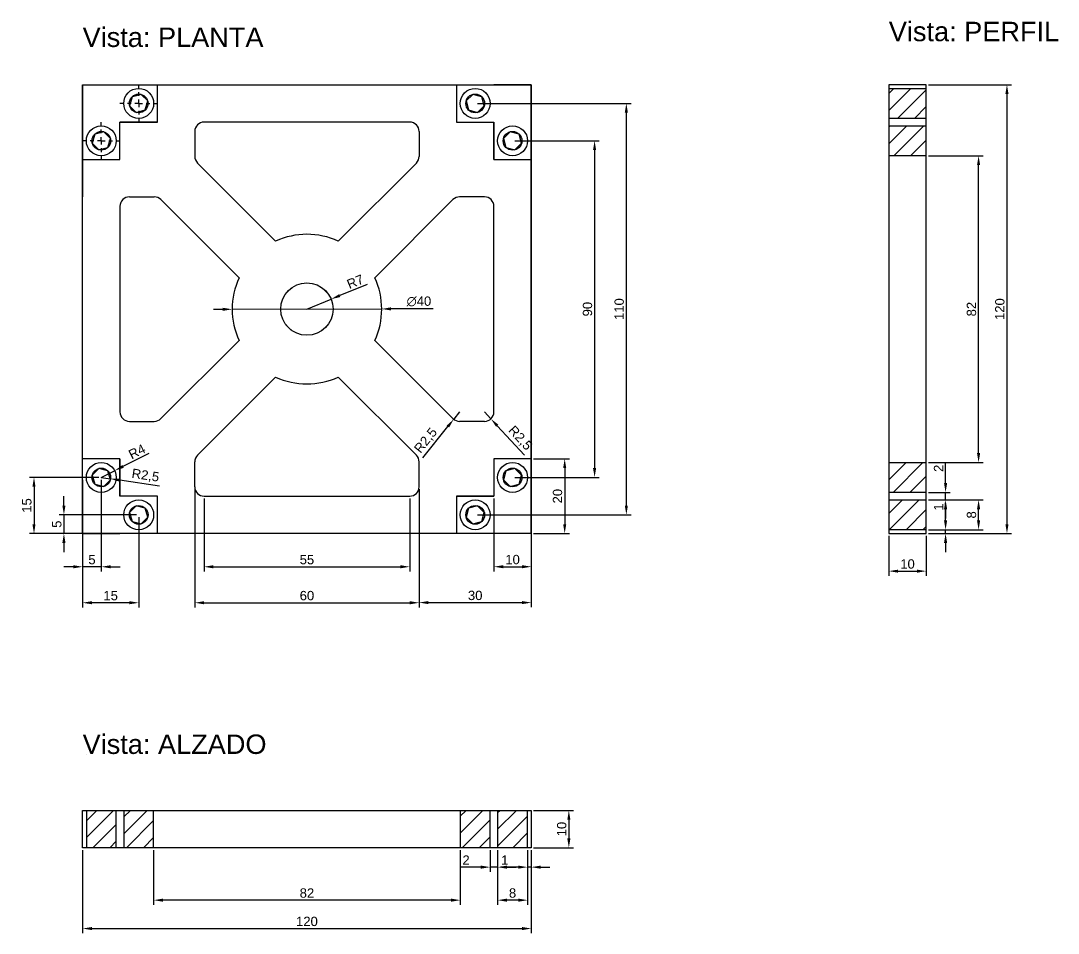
# Model space of a CAD drawing. Header units: millimetres. Extents: x 1471 to 2328, y 1965 to 2262.
# Drawn here: x 2050.3 to 2327.8, y 1995.3 to 2239.3 of the extents above; entities that cross this region are included whole.
import ezdxf

# ---------------------------------------------------------------- set-up
doc = ezdxf.new("R2010")
doc.units = ezdxf.units.MM
for name, color, linetype in [('BASE', 7, 'Continuous'), ('Cajetín', 7, 'Continuous'), ('COTA', 252, 'Continuous')]:
    doc.layers.add(name, color=color, linetype=linetype)
doc.styles.get("Standard").update_dxf_attribs({"font": 'arial.ttf'})
doc.dimstyles.new('ISO-25', dxfattribs={"dimtxt": 2.5, "dimasz": 2.5, "dimexe": 1.25, "dimexo": 0.625, "dimtad": 1, "dimtxsty": 'Standard', "dimcen": 2.5, "dimadec": 0, "dimazin": 0, "dimtfac": 1, "dimtmove": 0, "dimatfit": 3, "dimfxl": 1, "dimarcsym": 0})

# ---------------------------------------------------------------- blocks, each defined once
blk = doc.blocks.new('*D12')
at = {"layer": 'COTA', "color": 0, "lineweight": -2, "transparency": 16777216}
for p, q in [((2066.81, 2017.54), (2066.81, 1995.31)), ((2186.81, 2017.54), (2186.81, 1995.31)), ((2069.31, 1996.56), (2184.31, 1996.56))]:
    blk.add_line(p, q, dxfattribs=at)
at = {"layer": 'COTA', "color": 0, "transparency": 16777216}
for points in [[(2069.31, 1996.98), (2069.31, 1996.14), (2066.81, 1996.56)], [(2184.31, 1996.98), (2184.31, 1996.14), (2186.81, 1996.56)]]:
    blk.add_solid(points, dxfattribs=at)
at = {"layer": 'COTA', "color": 0, "transparency": 16777216, "insert": (2126.81, 1998.46), "char_height": 2.5, "attachment_point": 5}
blk.add_mtext('120', dxfattribs=at)
blk = doc.blocks.new('*D13')
at = {"layer": 'COTA', "color": 0, "lineweight": -2, "transparency": 16777216}
for p, q in [((2185.81, 2017.54), (2185.81, 2011.73)), ((2186.81, 2017.54), (2186.81, 2011.73)), ((2183.31, 2012.98), (2178.64, 2012.98)), ((2186.81, 2012.98), (2185.81, 2012.98)), ((2189.31, 2012.98), (2191.81, 2012.98))]:
    blk.add_line(p, q, dxfattribs=at)
at = {"layer": 'COTA', "color": 0, "transparency": 16777216}
for points in [[(2183.31, 2013.39), (2183.31, 2012.56), (2185.81, 2012.98)], [(2189.31, 2013.39), (2189.31, 2012.56), (2186.81, 2012.98)]]:
    blk.add_solid(points, dxfattribs=at)
at = {"layer": 'COTA', "color": 0, "transparency": 16777216, "insert": (2179.72, 2014.86), "char_height": 2.5, "attachment_point": 5}
blk.add_mtext('1', dxfattribs=at)
blk = doc.blocks.new('*D14')
at = {"layer": 'COTA', "color": 0, "lineweight": -2, "transparency": 16777216}
for p, q in [((2177.81, 2017.54), (2177.81, 2002.9)), ((2185.81, 2017.54), (2185.81, 2002.9)), ((2183.31, 2004.15), (2180.31, 2004.15))]:
    blk.add_line(p, q, dxfattribs=at)
at = {"layer": 'COTA', "color": 0, "transparency": 16777216}
for points in [[(2180.31, 2004.57), (2180.31, 2003.73), (2177.81, 2004.15)], [(2183.31, 2004.57), (2183.31, 2003.73), (2185.81, 2004.15)]]:
    blk.add_solid(points, dxfattribs=at)
at = {"layer": 'COTA', "color": 0, "transparency": 16777216, "insert": (2181.81, 2006.05), "char_height": 2.5, "attachment_point": 5}
blk.add_mtext('8', dxfattribs=at)
blk = doc.blocks.new('*D15')
at = {"layer": 'COTA', "color": 0, "lineweight": -2, "transparency": 16777216}
for p, q in [((2175.81, 2017.54), (2175.81, 2011.73)), ((2177.81, 2017.54), (2177.81, 2011.73)), ((2173.31, 2012.98), (2167.9, 2012.98)), ((2177.81, 2012.98), (2175.81, 2012.98)), ((2180.31, 2012.98), (2182.81, 2012.98))]:
    blk.add_line(p, q, dxfattribs=at)
at = {"layer": 'COTA', "color": 0, "transparency": 16777216}
for points in [[(2173.31, 2013.39), (2173.31, 2012.56), (2175.81, 2012.98)], [(2180.31, 2013.39), (2180.31, 2012.56), (2177.81, 2012.98)]]:
    blk.add_solid(points, dxfattribs=at)
at = {"layer": 'COTA', "color": 0, "transparency": 16777216, "insert": (2169.36, 2014.86), "char_height": 2.5, "attachment_point": 5}
blk.add_mtext('2', dxfattribs=at)
blk = doc.blocks.new('*D16')
at = {"layer": 'COTA', "color": 0, "lineweight": -2, "transparency": 16777216}
for p, q in [((2085.81, 2017.54), (2085.81, 2002.9)), ((2167.81, 2017.54), (2167.81, 2002.9)), ((2165.31, 2004.15), (2088.31, 2004.15))]:
    blk.add_line(p, q, dxfattribs=at)
at = {"layer": 'COTA', "color": 0, "transparency": 16777216}
for points in [[(2088.31, 2004.57), (2088.31, 2003.73), (2085.81, 2004.15)], [(2165.31, 2004.57), (2165.31, 2003.73), (2167.81, 2004.15)]]:
    blk.add_solid(points, dxfattribs=at)
at = {"layer": 'COTA', "color": 0, "transparency": 16777216, "insert": (2126.81, 2006.05), "char_height": 2.5, "attachment_point": 5}
blk.add_mtext('82', dxfattribs=at)
blk = doc.blocks.new('*D17')
at = {"layer": 'COTA', "color": 0, "lineweight": -2, "transparency": 16777216}
for p, q in [((2187.43, 2028.16), (2198.11, 2028.16)), ((2196.86, 2025.66), (2196.86, 2020.66)), ((2187.43, 2018.16), (2198.11, 2018.16))]:
    blk.add_line(p, q, dxfattribs=at)
at = {"layer": 'COTA', "color": 0, "transparency": 16777216}
for points in [[(2196.45, 2025.66), (2197.28, 2025.66), (2196.86, 2028.16)], [(2196.45, 2020.66), (2197.28, 2020.66), (2196.86, 2018.16)]]:
    blk.add_solid(points, dxfattribs=at)
at = {"layer": 'COTA', "color": 0, "transparency": 16777216, "insert": (2194.96, 2023.16), "char_height": 2.5, "attachment_point": 5, "rotation": 90}
blk.add_mtext('10', dxfattribs=at)
blk = doc.blocks.new('*D18')
at = {"layer": 'COTA', "color": 0, "lineweight": -2, "transparency": 16777216}
for p, q in [((2293.06, 2222.16), (2315.29, 2222.16)), ((2314.04, 2219.66), (2314.04, 2104.66)), ((2293.06, 2102.16), (2315.29, 2102.16))]:
    blk.add_line(p, q, dxfattribs=at)
at = {"layer": 'COTA', "color": 0, "transparency": 16777216}
for points in [[(2313.62, 2219.66), (2314.46, 2219.66), (2314.04, 2222.16)], [(2313.62, 2104.66), (2314.46, 2104.66), (2314.04, 2102.16)]]:
    blk.add_solid(points, dxfattribs=at)
at = {"layer": 'COTA', "color": 0, "transparency": 16777216, "insert": (2312.14, 2162.16), "char_height": 2.5, "attachment_point": 5, "rotation": 90}
blk.add_mtext('120', dxfattribs=at)
blk = doc.blocks.new('*D19')
at = {"layer": 'COTA', "color": 0, "lineweight": -2, "transparency": 16777216}
for p, q in [((2297.62, 2105.66), (2297.62, 2110.33)), ((2293.06, 2103.16), (2298.87, 2103.16)), ((2293.06, 2102.16), (2298.87, 2102.16)), ((2297.62, 2102.16), (2297.62, 2103.16)), ((2297.62, 2099.66), (2297.62, 2097.16))]:
    blk.add_line(p, q, dxfattribs=at)
at = {"layer": 'COTA', "color": 0, "transparency": 16777216}
for points in [[(2297.21, 2105.66), (2298.04, 2105.66), (2297.62, 2103.16)], [(2297.21, 2099.66), (2298.04, 2099.66), (2297.62, 2102.16)]]:
    blk.add_solid(points, dxfattribs=at)
at = {"layer": 'COTA', "color": 0, "transparency": 16777216, "insert": (2295.74, 2109.25), "char_height": 2.5, "attachment_point": 5, "rotation": 90}
blk.add_mtext('1', dxfattribs=at)
blk = doc.blocks.new('*D20')
at = {"layer": 'COTA', "color": 0, "lineweight": -2, "transparency": 16777216}
for p, q in [((2293.06, 2111.16), (2307.7, 2111.16)), ((2306.45, 2105.66), (2306.45, 2108.66)), ((2293.06, 2103.16), (2307.7, 2103.16))]:
    blk.add_line(p, q, dxfattribs=at)
at = {"layer": 'COTA', "color": 0, "transparency": 16777216}
for points in [[(2306.03, 2108.66), (2306.87, 2108.66), (2306.45, 2111.16)], [(2306.03, 2105.66), (2306.87, 2105.66), (2306.45, 2103.16)]]:
    blk.add_solid(points, dxfattribs=at)
at = {"layer": 'COTA', "color": 0, "transparency": 16777216, "insert": (2304.55, 2107.16), "char_height": 2.5, "attachment_point": 5, "rotation": 90}
blk.add_mtext('8', dxfattribs=at)
blk = doc.blocks.new('*D21')
at = {"layer": 'COTA', "color": 0, "lineweight": -2, "transparency": 16777216}
for p, q in [((2297.62, 2115.66), (2297.62, 2121.07)), ((2293.06, 2113.16), (2298.87, 2113.16)), ((2297.62, 2111.16), (2297.62, 2113.16)), ((2293.06, 2111.16), (2298.87, 2111.16)), ((2297.62, 2108.66), (2297.62, 2106.16))]:
    blk.add_line(p, q, dxfattribs=at)
at = {"layer": 'COTA', "color": 0, "transparency": 16777216}
for points in [[(2297.21, 2115.66), (2298.04, 2115.66), (2297.62, 2113.16)], [(2297.21, 2108.66), (2298.04, 2108.66), (2297.62, 2111.16)]]:
    blk.add_solid(points, dxfattribs=at)
at = {"layer": 'COTA', "color": 0, "transparency": 16777216, "insert": (2295.74, 2119.61), "char_height": 2.5, "attachment_point": 5, "rotation": 90}
blk.add_mtext('2', dxfattribs=at)
blk = doc.blocks.new('*D22')
at = {"layer": 'COTA', "color": 0, "lineweight": -2, "transparency": 16777216}
for p, q in [((2293.06, 2203.16), (2307.7, 2203.16)), ((2306.45, 2123.66), (2306.45, 2200.66)), ((2293.06, 2121.16), (2307.7, 2121.16))]:
    blk.add_line(p, q, dxfattribs=at)
at = {"layer": 'COTA', "color": 0, "transparency": 16777216}
for points in [[(2306.03, 2200.66), (2306.87, 2200.66), (2306.45, 2203.16)], [(2306.03, 2123.66), (2306.87, 2123.66), (2306.45, 2121.16)]]:
    blk.add_solid(points, dxfattribs=at)
at = {"layer": 'COTA', "color": 0, "transparency": 16777216, "insert": (2304.55, 2162.16), "char_height": 2.5, "attachment_point": 5, "rotation": 90}
blk.add_mtext('82', dxfattribs=at)
blk = doc.blocks.new('*D23')
at = {"layer": 'COTA', "color": 0, "lineweight": -2, "transparency": 16777216}
for p, q in [((2282.44, 2101.54), (2282.44, 2090.86)), ((2292.44, 2101.54), (2292.44, 2090.86)), ((2284.94, 2092.11), (2289.94, 2092.11))]:
    blk.add_line(p, q, dxfattribs=at)
at = {"layer": 'COTA', "color": 0, "transparency": 16777216}
for points in [[(2284.94, 2092.52), (2284.94, 2091.69), (2282.44, 2092.11)], [(2289.94, 2092.52), (2289.94, 2091.69), (2292.44, 2092.11)]]:
    blk.add_solid(points, dxfattribs=at)
at = {"layer": 'COTA', "color": 0, "transparency": 16777216, "insert": (2287.44, 2094.01), "char_height": 2.5, "attachment_point": 5}
blk.add_mtext('10', dxfattribs=at)
blk = doc.blocks.new('*D9')
at = {"layer": 'COTA', "color": 0, "lineweight": -2, "transparency": 16777216}
for p, q in [((2156.81, 2114.04), (2156.81, 2082.45)), ((2186.81, 2114.04), (2186.81, 2082.45)), ((2159.31, 2083.7), (2184.31, 2083.7))]:
    blk.add_line(p, q, dxfattribs=at)
at = {"layer": 'COTA', "color": 0, "transparency": 16777216}
for points in [[(2159.31, 2084.12), (2159.31, 2083.29), (2156.81, 2083.7)], [(2184.31, 2084.12), (2184.31, 2083.29), (2186.81, 2083.7)]]:
    blk.add_solid(points, dxfattribs=at)
at = {"layer": 'COTA', "color": 0, "transparency": 16777216, "insert": (2171.81, 2085.61), "char_height": 2.5, "attachment_point": 5}
blk.add_mtext('30', dxfattribs=at)
blk = doc.blocks.new('*D24')
at = {"layer": 'COTA', "color": 0, "lineweight": -2, "transparency": 16777216}
for p, q in [((2176.81, 2111.54), (2176.81, 2092.04)), ((2186.81, 2111.54), (2186.81, 2092.04)), ((2179.31, 2093.29), (2184.31, 2093.29))]:
    blk.add_line(p, q, dxfattribs=at)
at = {"layer": 'COTA', "color": 0, "transparency": 16777216}
for points in [[(2179.31, 2093.71), (2179.31, 2092.88), (2176.81, 2093.29)], [(2184.31, 2093.71), (2184.31, 2092.88), (2186.81, 2093.29)]]:
    blk.add_solid(points, dxfattribs=at)
at = {"layer": 'COTA', "color": 0, "transparency": 16777216, "insert": (2181.81, 2095.2), "char_height": 2.5, "attachment_point": 5}
blk.add_mtext('10', dxfattribs=at)
blk = doc.blocks.new('*D25')
at = {"layer": 'COTA', "color": 0, "lineweight": -2, "transparency": 16777216}
for p, q in [((2096.81, 2114.04), (2096.81, 2082.41)), ((2156.81, 2114.04), (2156.81, 2082.41)), ((2099.31, 2083.66), (2154.31, 2083.66))]:
    blk.add_line(p, q, dxfattribs=at)
at = {"layer": 'COTA', "color": 0, "transparency": 16777216}
for points in [[(2099.31, 2084.08), (2099.31, 2083.25), (2096.81, 2083.66)], [(2154.31, 2084.08), (2154.31, 2083.25), (2156.81, 2083.66)]]:
    blk.add_solid(points, dxfattribs=at)
at = {"layer": 'COTA', "color": 0, "transparency": 16777216, "insert": (2126.81, 2085.56), "char_height": 2.5, "attachment_point": 5}
blk.add_mtext('60', dxfattribs=at)
blk = doc.blocks.new('*D26')
at = {"layer": 'COTA', "color": 0, "lineweight": -2, "transparency": 16777216}
for p, q in [((2099.31, 2111.54), (2099.31, 2092.03)), ((2154.31, 2111.54), (2154.31, 2092.03)), ((2101.81, 2093.28), (2151.81, 2093.28))]:
    blk.add_line(p, q, dxfattribs=at)
at = {"layer": 'COTA', "color": 0, "transparency": 16777216}
for points in [[(2101.81, 2093.7), (2101.81, 2092.86), (2099.31, 2093.28)], [(2151.81, 2093.7), (2151.81, 2092.86), (2154.31, 2093.28)]]:
    blk.add_solid(points, dxfattribs=at)
at = {"layer": 'COTA', "color": 0, "transparency": 16777216, "insert": (2126.81, 2095.18), "char_height": 2.5, "attachment_point": 5}
blk.add_mtext('55', dxfattribs=at)
blk = doc.blocks.new('*D27')
at = {"layer": 'COTA', "color": 0, "lineweight": -2, "transparency": 16777216}
for p, q in [((2167.64, 2134.66), (2166.07, 2132.72)), ((2157.78, 2122.43), (2164.5, 2130.77))]:
    blk.add_line(p, q, dxfattribs=at)
at = {"layer": 'COTA', "color": 0, "transparency": 16777216}
blk.add_solid([(2164.18, 2131.03), (2164.83, 2130.51), (2166.07, 2132.72)], dxfattribs=at)
at = {"layer": 'COTA', "color": 0, "transparency": 16777216, "insert": (2158.7, 2126.96), "char_height": 2.5, "attachment_point": 5, "rotation": 51.1242}
blk.add_mtext('R2,5', dxfattribs=at)
blk = doc.blocks.new('*D28')
at = {"layer": 'COTA', "color": 0, "lineweight": -2, "transparency": 16777216}
for p, q in [((2142.88, 2168.78), (2135.59, 2165.78)), ((2126.81, 2162.16), (2133.28, 2164.83))]:
    blk.add_line(p, q, dxfattribs=at)
at = {"layer": 'COTA', "color": 0, "transparency": 16777216}
blk.add_solid([(2135.43, 2166.17), (2135.75, 2165.39), (2133.28, 2164.83)], dxfattribs=at)
at = {"layer": 'COTA', "color": 0, "transparency": 16777216, "insert": (2139.73, 2169.51), "char_height": 2.5, "attachment_point": 5, "rotation": 22.3891}
blk.add_mtext('R7', dxfattribs=at)
blk = doc.blocks.new('*D29')
at = {"layer": 'COTA', "color": 0, "lineweight": -2, "transparency": 16777216}
for p, q in [((2104.31, 2162.1), (2101.81, 2162.1)), ((2106.81, 2162.11), (2146.81, 2162.21)), ((2160.53, 2162.25), (2149.31, 2162.22))]:
    blk.add_line(p, q, dxfattribs=at)
at = {"layer": 'COTA', "color": 0, "transparency": 16777216}
for points in [[(2104.31, 2162.52), (2104.31, 2161.69), (2106.81, 2162.11)], [(2149.31, 2162.64), (2149.31, 2161.8), (2146.81, 2162.21)]]:
    blk.add_solid(points, dxfattribs=at)
at = {"layer": 'COTA', "color": 0, "transparency": 16777216, "insert": (2156.76, 2164.21), "char_height": 2.5, "attachment_point": 5, "rotation": 0.1497}
blk.add_mtext('∅40', dxfattribs=at)
blk = doc.blocks.new('*D10')
at = {"layer": 'COTA', "color": 0, "lineweight": -2, "transparency": 16777216}
for p, q in [((2084.54, 2123.6), (2077.61, 2120.09)), ((2071.81, 2117.16), (2075.38, 2118.97))]:
    blk.add_line(p, q, dxfattribs=at)
at = {"layer": 'COTA', "color": 0, "transparency": 16777216}
blk.add_solid([(2077.42, 2120.47), (2077.8, 2119.72), (2075.38, 2118.97)], dxfattribs=at)
at = {"layer": 'COTA', "color": 0, "transparency": 16777216, "insert": (2081.35, 2124.08), "char_height": 2.5, "attachment_point": 5, "rotation": 26.8215}
blk.add_mtext('R4', dxfattribs=at)
blk = doc.blocks.new('*D11')
at = {"layer": 'COTA', "color": 0, "lineweight": -2, "transparency": 16777216}
for p, q in [((2071.81, 2117.16), (2074.28, 2116.79)), ((2087.35, 2114.86), (2076.76, 2116.43))]:
    blk.add_line(p, q, dxfattribs=at)
at = {"layer": 'COTA', "color": 0, "transparency": 16777216}
blk.add_solid([(2076.82, 2116.84), (2076.69, 2116.02), (2074.28, 2116.79)], dxfattribs=at)
at = {"layer": 'COTA', "color": 0, "transparency": 16777216, "insert": (2083.6, 2117.56), "char_height": 2.5, "attachment_point": 5, "rotation": 351.5618}
blk.add_mtext('R2,5', dxfattribs=at)
blk = doc.blocks.new('*D30')
at = {"layer": 'COTA', "color": 0, "lineweight": -2, "transparency": 16777216}
for p, q in [((2174.31, 2134.66), (2176.01, 2132.83)), ((2184.98, 2123.13), (2177.71, 2130.99))]:
    blk.add_line(p, q, dxfattribs=at)
at = {"layer": 'COTA', "color": 0, "transparency": 16777216}
blk.add_solid([(2178.01, 2131.27), (2177.4, 2130.71), (2176.01, 2132.83)], dxfattribs=at)
at = {"layer": 'COTA', "color": 0, "transparency": 16777216, "insert": (2183.75, 2127.59), "char_height": 2.5, "attachment_point": 5, "rotation": 312.7867}
blk.add_mtext('R2,5', dxfattribs=at)
blk = doc.blocks.new('*D31')
at = {"layer": 'COTA', "color": 0, "lineweight": -2, "transparency": 16777216}
for p, q in [((2066.81, 2106.54), (2066.81, 2082.41)), ((2081.81, 2106.54), (2081.81, 2082.41)), ((2079.31, 2083.66), (2069.31, 2083.66))]:
    blk.add_line(p, q, dxfattribs=at)
at = {"layer": 'COTA', "color": 0, "transparency": 16777216}
for points in [[(2069.31, 2084.08), (2069.31, 2083.25), (2066.81, 2083.66)], [(2079.31, 2084.08), (2079.31, 2083.25), (2081.81, 2083.66)]]:
    blk.add_solid(points, dxfattribs=at)
at = {"layer": 'COTA', "color": 0, "transparency": 16777216, "insert": (2074.31, 2085.56), "char_height": 2.5, "attachment_point": 5}
blk.add_mtext('15', dxfattribs=at)
blk = doc.blocks.new('*D32')
at = {"layer": 'COTA', "color": 0, "lineweight": -2, "transparency": 16777216}
for p, q in [((2066.81, 2116.54), (2066.81, 2092.03)), ((2071.81, 2116.54), (2071.81, 2092.03)), ((2064.31, 2093.28), (2061.81, 2093.28)), ((2071.81, 2093.28), (2066.81, 2093.28)), ((2074.31, 2093.28), (2076.81, 2093.28))]:
    blk.add_line(p, q, dxfattribs=at)
at = {"layer": 'COTA', "color": 0, "transparency": 16777216}
for points in [[(2064.31, 2093.7), (2064.31, 2092.86), (2066.81, 2093.28)], [(2074.31, 2093.7), (2074.31, 2092.86), (2071.81, 2093.28)]]:
    blk.add_solid(points, dxfattribs=at)
at = {"layer": 'COTA', "color": 0, "transparency": 16777216, "insert": (2069.31, 2095.18), "char_height": 2.5, "attachment_point": 5}
blk.add_mtext('5', dxfattribs=at)
blk = doc.blocks.new('*D33')
at = {"layer": 'COTA', "color": 0, "lineweight": -2, "transparency": 16777216}
for p, q in [((2071.18, 2117.16), (2052.56, 2117.16)), ((2053.81, 2114.66), (2053.81, 2104.66)), ((2071.18, 2102.16), (2052.56, 2102.16))]:
    blk.add_line(p, q, dxfattribs=at)
at = {"layer": 'COTA', "color": 0, "transparency": 16777216}
for points in [[(2053.39, 2114.66), (2054.22, 2114.66), (2053.81, 2117.16)], [(2053.39, 2104.66), (2054.22, 2104.66), (2053.81, 2102.16)]]:
    blk.add_solid(points, dxfattribs=at)
at = {"layer": 'COTA', "color": 0, "transparency": 16777216, "insert": (2051.9, 2109.66), "char_height": 2.5, "attachment_point": 5, "rotation": 90}
blk.add_mtext('15', dxfattribs=at)
blk = doc.blocks.new('*D34')
at = {"layer": 'COTA', "color": 0, "lineweight": -2, "transparency": 16777216}
for p, q in [((2061.81, 2109.66), (2061.81, 2112.16)), ((2081.18, 2107.16), (2060.56, 2107.16)), ((2061.81, 2107.16), (2061.81, 2102.16)), ((2081.18, 2102.16), (2060.56, 2102.16)), ((2061.81, 2099.66), (2061.81, 2097.16))]:
    blk.add_line(p, q, dxfattribs=at)
at = {"layer": 'COTA', "color": 0, "transparency": 16777216}
for points in [[(2061.39, 2109.66), (2062.23, 2109.66), (2061.81, 2107.16)], [(2061.39, 2099.66), (2062.23, 2099.66), (2061.81, 2102.16)]]:
    blk.add_solid(points, dxfattribs=at)
at = {"layer": 'COTA', "color": 0, "transparency": 16777216, "insert": (2059.91, 2104.66), "char_height": 2.5, "attachment_point": 5, "rotation": 90}
blk.add_mtext('5', dxfattribs=at)
blk = doc.blocks.new('*D35')
at = {"layer": 'COTA', "color": 0, "lineweight": -2, "transparency": 16777216}
for p, q in [((2172.43, 2217.16), (2213.49, 2217.16)), ((2212.24, 2109.66), (2212.24, 2214.66)), ((2172.43, 2107.16), (2213.49, 2107.16))]:
    blk.add_line(p, q, dxfattribs=at)
at = {"layer": 'COTA', "color": 0, "transparency": 16777216}
for points in [[(2211.82, 2214.66), (2212.65, 2214.66), (2212.24, 2217.16)], [(2211.82, 2109.66), (2212.65, 2109.66), (2212.24, 2107.16)]]:
    blk.add_solid(points, dxfattribs=at)
at = {"layer": 'COTA', "color": 0, "transparency": 16777216, "insert": (2210.33, 2162.16), "char_height": 2.5, "attachment_point": 5, "rotation": 90}
blk.add_mtext('110', dxfattribs=at)
blk = doc.blocks.new('*D36')
at = {"layer": 'COTA', "color": 0, "lineweight": -2, "transparency": 16777216}
for p, q in [((2182.43, 2207.16), (2205, 2207.16)), ((2203.75, 2204.66), (2203.75, 2119.66)), ((2182.43, 2117.16), (2205, 2117.16))]:
    blk.add_line(p, q, dxfattribs=at)
at = {"layer": 'COTA', "color": 0, "transparency": 16777216}
for points in [[(2203.33, 2204.66), (2204.16, 2204.66), (2203.75, 2207.16)], [(2203.33, 2119.66), (2204.16, 2119.66), (2203.75, 2117.16)]]:
    blk.add_solid(points, dxfattribs=at)
at = {"layer": 'COTA', "color": 0, "transparency": 16777216, "insert": (2201.85, 2162.16), "char_height": 2.5, "attachment_point": 5, "rotation": 90}
blk.add_mtext('90', dxfattribs=at)
blk = doc.blocks.new('*D37')
at = {"layer": 'COTA', "color": 0, "lineweight": -2, "transparency": 16777216}
for p, q in [((2187.43, 2122.16), (2197, 2122.16)), ((2195.75, 2119.66), (2195.75, 2104.66)), ((2187.43, 2102.16), (2197, 2102.16))]:
    blk.add_line(p, q, dxfattribs=at)
at = {"layer": 'COTA', "color": 0, "transparency": 16777216}
for points in [[(2195.33, 2119.66), (2196.16, 2119.66), (2195.75, 2122.16)], [(2195.33, 2104.66), (2196.16, 2104.66), (2195.75, 2102.16)]]:
    blk.add_solid(points, dxfattribs=at)
at = {"layer": 'COTA', "color": 0, "transparency": 16777216, "insert": (2193.84, 2112.16), "char_height": 2.5, "attachment_point": 5, "rotation": 90}
blk.add_mtext('20', dxfattribs=at)

msp = doc.modelspace()

# ---------------------------------------------------------------- hatches: boundary and pattern name
h = msp.add_hatch()
h.set_pattern_fill('ANSI31', color=9)
h.set_pattern_definition([(45, (564.2665, 3.2163), (-2.245064, 2.245064), [])])
h.paths.add_polyline_path([(2292.437, 2221.161), (2282.437, 2221.161), (2282.437, 2213.161), (2292.437, 2213.161)])
h.paths.add_polyline_path([(2292.437, 2211.161), (2282.437, 2211.161), (2282.437, 2203.161), (2292.437, 2203.161)])
h.paths.add_polyline_path([(2292.437, 2121.161), (2282.437, 2121.161), (2282.437, 2113.161), (2292.437, 2113.161)])
h.paths.add_polyline_path([(2292.437, 2111.161), (2282.437, 2111.161), (2282.437, 2103.161), (2292.437, 2103.161)])
h = msp.add_hatch()
h.set_pattern_fill('ANSI31', color=9)
h.set_pattern_definition([(45, (544.0602, 3.2163), (-2.245064, 2.245064), [])])
h.paths.add_polyline_path([(2075.809, 2028.161), (2067.809, 2028.161), (2067.809, 2018.161), (2075.809, 2018.161)])
h.paths.add_polyline_path([(2085.809, 2028.161), (2077.809, 2028.161), (2077.809, 2018.161), (2085.809, 2018.161)])
h.paths.add_polyline_path([(2175.809, 2028.161), (2167.809, 2028.161), (2167.809, 2018.161), (2175.809, 2018.161)])
h.paths.add_polyline_path([(2185.809, 2028.161), (2177.809, 2028.161), (2177.809, 2018.161), (2185.809, 2018.161)])

# ---------------------------------------------------------------- linework, layer by layer
for p, q in [((2282.437, 2222.161), (2282.437, 2102.161)), ((2292.437, 2222.161), (2282.437, 2222.161)), ((2292.437, 2102.161), (2292.437, 2222.161)), ((2186.809, 2112.161), (2186.809, 2102.161)), ((2282.437, 2102.161), (2292.437, 2102.161)), ((2067.809, 2043.161), (2067.809, 2043.161)), ((2066.809, 2028.161), (2186.809, 2028.161)), ((2066.809, 2018.161), (2066.809, 2028.161)), ((2186.809, 2028.161), (2186.809, 2018.161)), ((2186.809, 2018.161), (2066.809, 2018.161))]:
    msp.add_line(p, q)
for points in [[(2282.437, 2221.161), (2292.437, 2221.161)], [(2292.437, 2213.161), (2282.437, 2213.161)], [(2282.437, 2211.161), (2292.437, 2211.161)], [(2292.437, 2203.161), (2282.437, 2203.161)], [(2282.437, 2121.161), (2292.437, 2121.161)], [(2292.437, 2113.161), (2282.437, 2113.161)], [(2282.437, 2111.161), (2292.437, 2111.161)], [(2292.437, 2103.161), (2282.437, 2103.161)], [(2067.809, 2028.161), (2067.809, 2018.161)], [(2075.809, 2018.161), (2075.809, 2028.161)], [(2077.809, 2028.161), (2077.809, 2018.161)], [(2085.809, 2018.161), (2085.809, 2028.161)], [(2167.809, 2028.161), (2167.809, 2018.161)], [(2175.809, 2018.161), (2175.809, 2028.161)], [(2177.809, 2028.161), (2177.809, 2018.161)], [(2185.809, 2018.161), (2185.809, 2028.161)]]:
    msp.add_lwpolyline(points)
at = {"layer": 'BASE'}
for p, q in [((2066.809, 2222.161), (2066.809, 2202.161)), ((2066.809, 2222.161), (2066.809, 2202.161)), ((2066.809, 2222.161), (2086.809, 2222.161)), ((2086.809, 2212.161), (2086.809, 2222.161)), ((2166.809, 2222.161), (2166.809, 2212.161)), ((2186.809, 2102.161), (2186.809, 2222.161)), ((2186.809, 2222.161), (2186.809, 2202.161)), ((2076.809, 2202.161), (2076.809, 2212.161)), ((2076.809, 2212.161), (2086.809, 2212.161)), ((2086.809, 2212.161), (2076.809, 2212.161)), ((2086.809, 2212.161), (2076.809, 2212.161)), ((2166.809, 2212.161), (2176.809, 2212.161)), ((2176.809, 2212.161), (2176.809, 2202.161)), ((2176.809, 2202.161), (2176.809, 2212.161)), ((2176.809, 2202.161), (2176.809, 2212.161)), ((2096.809, 2209.661), (2096.809, 2202.991)), ((2156.809, 2209.661), (2156.809, 2202.991)), ((2066.809, 2202.161), (2066.809, 2192.161)), ((2066.809, 2202.161), (2076.809, 2202.161)), ((2118.439, 2180.326), (2097.541, 2201.224)), ((2135.179, 2180.326), (2156.077, 2201.224)), ((2176.809, 2202.161), (2186.809, 2202.161)), ((2079.309, 2192.161), (2085.979, 2192.161)), ((2087.747, 2191.429), (2108.645, 2170.531)), ((2144.974, 2170.531), (2165.871, 2191.429)), ((2174.309, 2192.161), (2167.639, 2192.161)), ((2126.809, 2182.161), (2126.809, 2182.161)), ((2121.193, 2166.339), (2122.631, 2167.778)), ((2132.425, 2166.339), (2130.987, 2167.778)), ((2121.193, 2157.983), (2122.631, 2156.545)), ((2130.987, 2156.545), (2132.425, 2157.983)), ((2087.747, 2132.894), (2108.645, 2153.791)), ((2165.871, 2132.894), (2144.974, 2153.791)), ((2097.541, 2123.099), (2118.439, 2143.997)), ((2135.179, 2143.997), (2156.077, 2123.099)), ((2079.309, 2132.161), (2085.979, 2132.161)), ((2174.309, 2132.161), (2167.639, 2132.161)), ((2076.809, 2122.161), (2066.809, 2122.161)), ((2066.809, 2102.161), (2066.809, 2122.161)), ((2076.809, 2112.161), (2076.809, 2122.161)), ((2076.809, 2122.161), (2076.809, 2112.161)), ((2076.809, 2122.161), (2076.809, 2112.161)), ((2096.809, 2114.661), (2096.809, 2121.331)), ((2156.809, 2114.661), (2156.809, 2121.331)), ((2186.809, 2122.161), (2176.809, 2122.161)), ((2176.809, 2122.161), (2176.809, 2112.161)), ((2186.809, 2102.161), (2186.809, 2122.161)), ((2086.809, 2112.161), (2076.809, 2112.161)), ((2086.809, 2102.161), (2086.809, 2112.161)), ((2176.809, 2112.161), (2166.809, 2112.161)), ((2166.809, 2112.161), (2166.809, 2102.161)), ((2166.809, 2112.161), (2176.809, 2112.161)), ((2166.809, 2112.161), (2176.809, 2112.161))]:
    msp.add_line(p, q, dxfattribs=at)
for points in [[(2066.809, 2222.161), (2186.809, 2222.161), (2186.809, 2102.161), (2066.809, 2102.161)], [(2083.577, 2215.394), (2084.224, 2217.808), (2082.456, 2219.576), (2080.041, 2218.929), (2079.394, 2216.514), (2081.162, 2214.746)], [(2170.041, 2215.394), (2172.456, 2214.746), (2174.224, 2216.514), (2173.577, 2218.929), (2171.162, 2219.576), (2169.394, 2217.808)], [(2073.577, 2205.394), (2074.224, 2207.808), (2072.456, 2209.576), (2070.041, 2208.929), (2069.394, 2206.514), (2071.162, 2204.746)], [(2180.041, 2205.394), (2182.456, 2204.746), (2184.224, 2206.514), (2183.577, 2208.929), (2181.162, 2209.576), (2179.394, 2207.808)], [(2073.577, 2118.929), (2071.162, 2119.576), (2069.394, 2117.808), (2070.041, 2115.394), (2072.456, 2114.746), (2074.224, 2116.514)], [(2180.041, 2118.929), (2179.394, 2116.514), (2181.162, 2114.746), (2183.577, 2115.394), (2184.224, 2117.808), (2182.456, 2119.576)], [(2083.577, 2108.929), (2081.162, 2109.576), (2079.394, 2107.808), (2080.041, 2105.394), (2082.456, 2104.746), (2084.224, 2106.514)], [(2170.041, 2108.929), (2169.394, 2106.514), (2171.162, 2104.746), (2173.577, 2105.394), (2174.224, 2107.808), (2172.456, 2109.576)]]:
    msp.add_lwpolyline(points, close=True, dxfattribs=at)
for points in [[(2186.809, 2212.161), (2186.809, 2222.161), (2176.809, 2222.161)], [(2154.309, 2212.161), (2099.309, 2212.161)], [(2076.809, 2189.661), (2076.809, 2134.661)], [(2176.809, 2134.661), (2176.809, 2189.661)], [(2066.809, 2112.161), (2066.809, 2102.161), (2076.809, 2102.161)], [(2099.309, 2112.161), (2154.309, 2112.161)]]:
    msp.add_lwpolyline(points, dxfattribs=at)
for centre, radius in [((2081.809, 2217.161), 4), ((2171.809, 2217.161), 4), ((2081.809, 2217.161), 2.5), ((2171.809, 2217.161), 2.5), ((2071.809, 2207.161), 4), ((2071.809, 2207.161), 2.5), ((2181.809, 2207.161), 4), ((2181.809, 2207.161), 2.5), ((2126.809, 2162.161), 7), ((2071.809, 2117.161), 4), ((2181.809, 2117.161), 4), ((2071.809, 2117.161), 2.5), ((2181.809, 2117.161), 2.5), ((2081.809, 2107.161), 4), ((2081.809, 2107.161), 2.5), ((2171.809, 2107.161), 4), ((2171.809, 2107.161), 2.5)]:
    msp.add_circle(centre, radius, dxfattribs=at)
for centre, radius, start, end in [((2099.309, 2209.661), 2.5, 90, 180), ((2154.309, 2209.661), 2.5, 0, 90), ((2099.309, 2202.991), 2.5, 180, 225), ((2154.309, 2202.991), 2.5, 315, 0), ((2079.309, 2189.661), 2.5, 90, 180), ((2085.979, 2189.661), 2.5, 45, 90), ((2167.639, 2189.661), 2.5, 90, 135), ((2174.309, 2189.661), 2.5, 0, 90), ((2126.809, 2162.161), 20, 65.26036, 114.73964), ((2126.809, 2162.161), 20, 155.26036, 204.73964), ((2126.809, 2162.161), 20, 335.26036, 24.73964), ((2126.809, 2162.161), 20, 245.26036, 294.73964), ((2079.309, 2134.661), 2.5, 180, 270), ((2174.309, 2134.661), 2.5, 270, 0), ((2085.979, 2134.661), 2.5, 270, 315), ((2167.639, 2134.661), 2.5, 225, 270), ((2099.309, 2121.331), 2.5, 135, 180), ((2154.309, 2121.331), 2.5, 0, 45), ((2099.309, 2114.661), 2.5, 180, 270), ((2154.309, 2114.661), 2.5, 270, 0)]:
    msp.add_arc(centre, radius, start, end, dxfattribs=at)
at = {"layer": 'Cajetín'}
msp.add_line((2186.809, 2112.161), (2186.809, 2102.161), dxfattribs=at)
at = {"layer": 'COTA'}
for p, q in [((2081.809, 2221.161), (2081.809, 2222.161)), ((2081.809, 2219.161), (2081.809, 2220.161)), ((2081.809, 2217.161), (2081.809, 2218.161)), ((2077.809, 2217.161), (2076.809, 2217.161)), ((2079.809, 2217.161), (2078.809, 2217.161)), ((2081.809, 2217.161), (2080.809, 2217.161)), ((2081.809, 2217.161), (2081.809, 2216.161)), ((2081.809, 2217.161), (2082.809, 2217.161)), ((2081.809, 2215.161), (2081.809, 2214.161)), ((2083.809, 2217.161), (2084.809, 2217.161)), ((2085.809, 2217.161), (2086.809, 2217.161)), ((2071.809, 2211.161), (2071.809, 2212.161)), ((2081.809, 2213.161), (2081.809, 2212.161)), ((2071.809, 2209.161), (2071.809, 2210.161)), ((2067.809, 2207.161), (2066.809, 2207.161)), ((2069.809, 2207.161), (2068.809, 2207.161)), ((2071.809, 2207.161), (2070.809, 2207.161)), ((2071.809, 2207.161), (2071.809, 2208.161)), ((2071.809, 2207.161), (2071.809, 2206.161)), ((2071.809, 2207.161), (2072.809, 2207.161)), ((2073.809, 2207.161), (2074.809, 2207.161)), ((2075.809, 2207.161), (2076.809, 2207.161)), ((2071.809, 2205.161), (2071.809, 2204.161)), ((2071.809, 2203.161), (2071.809, 2202.161))]:
    msp.add_line(p, q, dxfattribs=at)

# ---------------------------------------------------------------- texts
at = {"layer": 'BASE', "char_height": 5.19396, "attachment_point": 1}
for s, insert in [('Vista: PLANTA', (2066.809, 2237.44)), ('Vista: PERFIL', (2282.437, 2238.974)), ('Vista: ALZADO', (2066.809, 2048.44))]:
    msp.add_mtext_dynamic_manual_height_columns(s, width=310.06023, gutter_width=25.97, heights=[0], dxfattribs=dict(at, insert=insert))

# ---------------------------------------------------------------- dimensions: what is measured, and where the dimension line sits
at = {"layer": 'COTA'}
for base, p1, p2, angle, picture, middle in [((2314.039, 2102.161), (2292.437, 2222.161), (2292.437, 2102.161), 90, '*D18', (2312.138, 2162.161)), ((2306.449, 2203.161), (2292.437, 2121.161), (2292.437, 2203.161), 90, '*D22', (2304.547, 2162.161)), ((2195.746, 2102.161), (2186.809, 2122.161), (2186.809, 2102.161), 90, '*D37', (2193.845, 2112.161)), ((2297.622, 2113.161), (2292.437, 2111.161), (2292.437, 2113.161), 90, '*D21', (2295.742, 2119.614)), ((2053.805, 2102.161), (2071.809, 2117.161), (2071.809, 2102.161), 90, '*D33', (2051.904, 2109.661)), ((2061.809, 2102.161), (2081.809, 2107.161), (2081.809, 2102.161), 90, '*D34', (2059.913, 2104.661)), ((2306.449, 2111.161), (2292.437, 2103.161), (2292.437, 2111.161), 90, '*D20', (2304.547, 2107.161)), ((2297.622, 2103.161), (2292.437, 2102.161), (2292.437, 2103.161), 90, '*D19', (2295.742, 2109.247)), ((2196.863, 2018.161), (2186.809, 2028.161), (2186.809, 2018.161), 270, '*D17', (2194.962, 2023.161)), ((2186.809, 1996.559), (2066.809, 2018.161), (2186.809, 2018.161), 180, '*D12', (2126.809, 1998.461)), ((2085.809, 2004.15), (2167.809, 2018.161), (2085.809, 2018.161), 180, '*D16', (2126.809, 2006.051)), ((2175.809, 2012.977), (2177.809, 2018.161), (2175.809, 2018.161), 180, '*D15', (2169.356, 2014.857)), ((2177.809, 2004.15), (2185.809, 2018.161), (2177.809, 2018.161), 180, '*D14', (2181.809, 2006.051)), ((2185.809, 2012.977), (2186.809, 2018.161), (2185.809, 2018.161), 180, '*D13', (2179.724, 2014.857))]:
    dim = msp.add_linear_dim(base=base, p1=p1, p2=p2, angle=angle, dimstyle='ISO-25', dxfattribs=at)
    dim.commit()
    dim.dimension.update_dxf_attribs({"geometry": picture, "text_midpoint": middle})
for base, p1, p2, picture, middle in [((2212.236, 2217.161), (2171.809, 2107.161), (2171.809, 2217.161), '*D35', (2212.236, 2162.161)), ((2203.748, 2117.161), (2181.809, 2207.161), (2181.809, 2117.161), '*D36', (2203.748, 2162.161))]:
    dim = msp.add_linear_dim(base=base, p1=p1, p2=p2, angle=90, dimstyle='ISO-25', dxfattribs=at)
    dim.commit()
    dim.dimension.update_dxf_attribs({"geometry": picture, "text_midpoint": middle, "dimtype": 160})
dim = msp.add_radius_dim(center=(2126.809, 2162.161), mpoint=(2133.281, 2164.828), dimstyle='ISO-25', dxfattribs=at)
dim.commit()
dim.dimension.update_dxf_attribs({"geometry": '*D28', "text_midpoint": (2140.443, 2167.778), "dimtype": 164})
dim = msp.add_diameter_dim_2p(p1=(2106.809, 2162.109), p2=(2146.809, 2162.214), dimstyle='ISO-25', dxfattribs=at)
dim.commit()
dim.dimension.update_dxf_attribs({"geometry": '*D29', "text_midpoint": (2156.762, 2162.24), "dimtype": 163})
for center, mpoint, picture, middle in [((2167.639, 2134.661), (2166.07, 2132.715), '*D27', (2158.698, 2126.961)), ((2174.309, 2134.661), (2176.007, 2132.827), '*D30', (2183.754, 2127.589)), ((2071.809, 2117.161), (2075.379, 2118.966), '*D10', (2081.347, 2124.085)), ((2071.809, 2117.161), (2074.282, 2116.794), '*D11', (2083.602, 2117.563))]:
    dim = msp.add_radius_dim(center=center, mpoint=mpoint, dimstyle='ISO-25', dxfattribs=at)
    dim.commit()
    dim.dimension.update_dxf_attribs({"geometry": picture, "text_midpoint": middle})
for base, p1, p2, picture, middle in [((2066.809, 2093.28), (2071.809, 2117.161), (2066.809, 2117.161), '*D32', (2069.309, 2095.176)), ((2156.809, 2083.662), (2096.809, 2114.661), (2156.809, 2114.661), '*D25', (2126.809, 2085.563)), ((2186.809, 2083.703), (2156.809, 2114.661), (2186.809, 2114.661), '*D9', (2171.809, 2085.606)), ((2154.309, 2093.28), (2099.309, 2112.161), (2154.309, 2112.161), '*D26', (2126.809, 2095.176)), ((2186.809, 2093.295), (2176.809, 2112.161), (2186.809, 2112.161), '*D24', (2181.809, 2095.196)), ((2066.809, 2083.662), (2081.809, 2107.161), (2066.809, 2107.161), '*D31', (2074.309, 2085.563)), ((2292.437, 2092.107), (2282.437, 2102.161), (2292.437, 2102.161), '*D23', (2287.437, 2094.008))]:
    dim = msp.add_linear_dim(base=base, p1=p1, p2=p2, dimstyle='ISO-25', dxfattribs=at)
    dim.commit()
    dim.dimension.update_dxf_attribs({"geometry": picture, "text_midpoint": middle})

doc.saveas('drawing.dxf')
